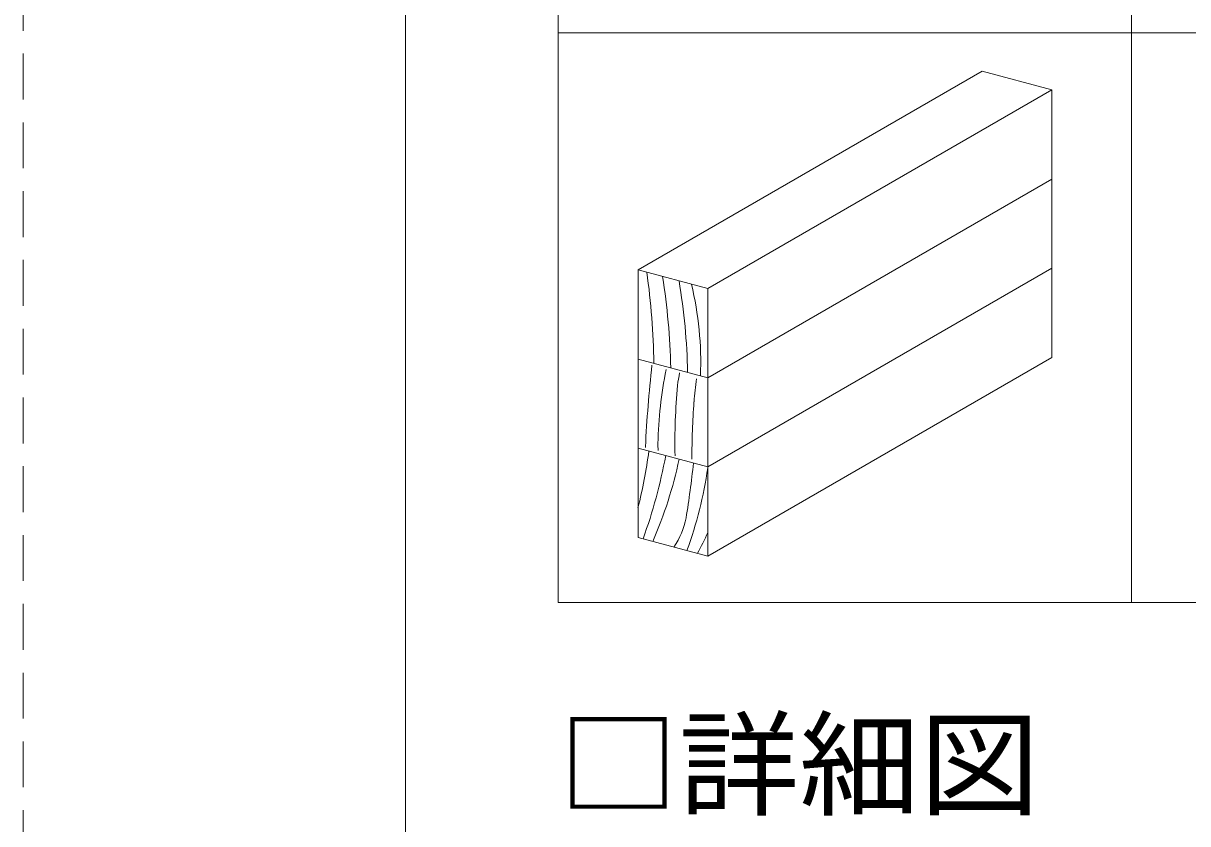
# Model space of a CAD drawing. Units: millimetres on the paper, enlarged 20 times. Extents: x -4100 to 4100, y -2860 to 2860.
# Drawn here: x -4100 to -3491, y 1917 to 2336 of the extents above; entities that cross this region are included whole.
import ezdxf
from ezdxf.enums import TextEntityAlignment as Align

# ---------------------------------------------------------------- set-up
doc = ezdxf.new("R2010")
doc.units = ezdxf.units.MM
doc.header["$LTSCALE"] = 20
doc.linetypes.add('DASHED1', pattern=[1.8, 1.2, -0.6])
for name, color, linetype, lineweight in [('0-1_吊り材', 7, 'Continuous', 18), ('0-2_野縁受け', 3, 'Continuous', 18), ('F-3_野縁', 3, 'Continuous', 18)]:
    doc.layers.add(name, color=color, linetype=linetype, lineweight=lineweight)
doc.layers.add('F-6_文字・矢印', color=7, linetype='Continuous')
doc.styles.add('ＭＳ ゴシック', font='')
doc.styles.get('ＭＳ ゴシック').set_extended_font_data('MS Gothic')

msp = doc.modelspace()

# ---------------------------------------------------------------- linework, layer by layer
at = {"layer": '0-1_吊り材'}
for p, q in [((-3778.29, 2206.8), (-3598.22, 2310.76)), ((-3561.71, 2300.98), (-3598.22, 2310.76)), ((-3741.78, 2197.01), (-3561.71, 2300.98)), ((-3561.71, 2300.98), (-3561.71, 2160.98)), ((-3741.78, 2150.35), (-3561.71, 2254.31)), ((-3741.78, 2103.68), (-3561.71, 2207.65)), ((-3778.29, 2160.13), (-3741.78, 2150.35)), ((-3741.78, 2057.01), (-3561.71, 2160.98)), ((-3778.29, 2113.46), (-3741.78, 2103.68))]:
    msp.add_line(p, q, dxfattribs=at)
for points in [[(-3778.29, 2206.8), (-3741.78, 2197.01), (-3741.78, 2057.01)], [(-3778.29, 2206.8), (-3778.29, 2066.8), (-3741.78, 2057.01)]]:
    msp.add_lwpolyline(points, dxfattribs=at)
at = {"layer": '0-2_野縁受け'}
for centre, radius, start, end in [((-4131.89, 2154.05), 361.88, 0.61159, 8.18347), ((-4111.14, 2148.17), 350.05, 1.2067, 9.07137), ((-4080.21, 2146.33), 327.98, 1.19454, 9.60356), ((-3918.11, 2158.47), 172.65, 357.64207, 13.6815), ((-3088.1, 2080.79), 687.11, 173.63659, 177.20728), ((-3551.15, 2111.69), 216.73, 168.56082, 178.88102), ((-3483.1, 2103.25), 277.9, 169.69015, 171.07355), ((-3408.93, 2115.64), 350.05, 174.96413, 180.99744), ((-3475.7, 2115.28), 274.2, 172.75579, 175.30648), ((-3388.19, 2109.76), 361.88, 175.56839, 180.31444), ((-3439.87, 2117.48), 327.98, 180.2719, 180.89394), ((-4044.37, 2148.53), 274.2, 346.01799, 352.33284), ((-4036.97, 2160.56), 277.9, 340.12447, 349.42837), ((-3088.1, 2080.79), 687.11, 177.20728, 177.24248), ((-3968.92, 2152.12), 216.73, 336.22197, 348.17453), ((-4431.98, 2183.02), 687.11, 351.12129, 353.53716), ((-3962.95, 2135.91), 223.58, 340.13413, 351.56897), ((-3798.15, 2086.85), 46.12, 327.0304, 347.62852), ((-3843.22, 2112.72), 110.32, 330.53777, 336.85019)]:
    msp.add_arc(centre, radius, start, end, dxfattribs=at)
at = {"layer": 'F-3_野縁', "linetype": 'DASHED1'}
msp.add_line((-4100, 2860), (-4100, -2860), dxfattribs=at)
at = {"layer": 'F-3_野縁'}
for p, q in [((-3820, 2630), (-3820, 2032.75)), ((-3820, 2330.92), (-985, 2330.92)), ((-3820, 2032.75), (-985, 2032.75))]:
    msp.add_line(p, q, dxfattribs=at)
at = {"layer": 'F-3_野縁', "color": 4, "lineweight": 9}
msp.add_line((-3520, 2630), (-3520, 2032.75), dxfattribs=at)
at = {"layer": 'F-3_野縁'}
msp.add_lwpolyline([(-3900, 2750), (-3900, -2750), (3900, -2750)], dxfattribs=at)

# ---------------------------------------------------------------- texts
at = {"layer": 'F-6_文字・矢印', "style": 'ＭＳ ゴシック', "width": 1.05}
msp.add_text('□詳細図', height=43.99, dxfattribs=at).set_placement((-3820, 1912.75), align=Align.BOTTOM_LEFT)

doc.saveas('drawing.dxf')
